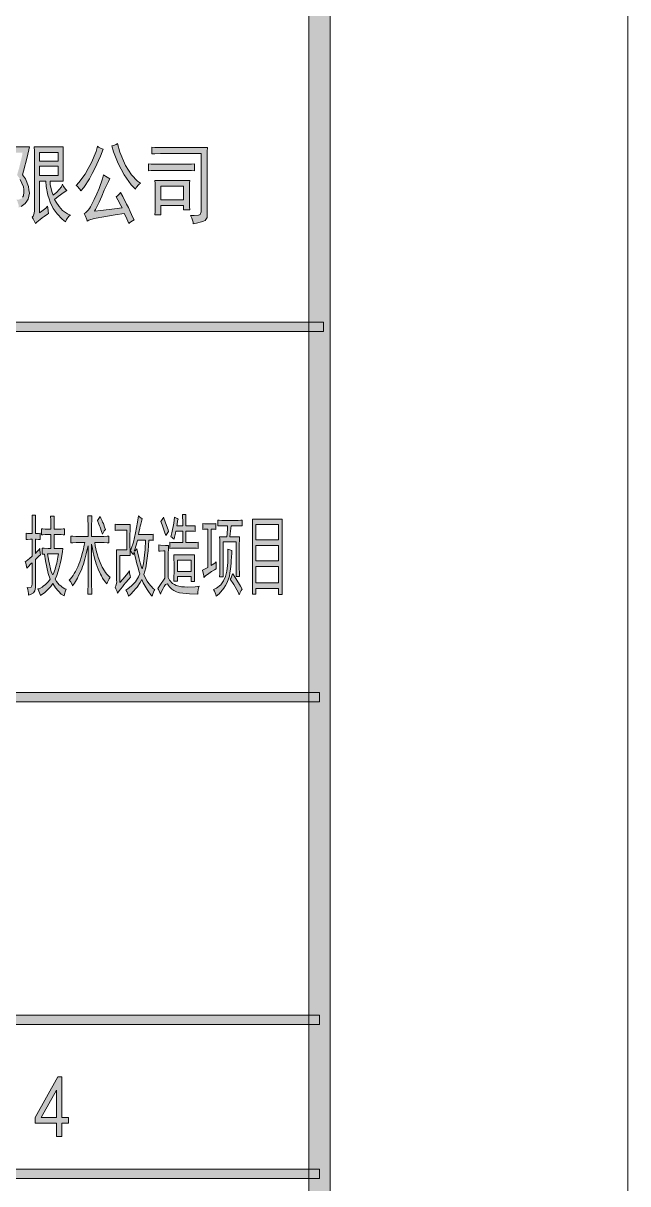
# Model space of a CAD drawing. Header units: millimetres. Extents: x 564 to 880, y 85 to 763.
# Drawn here: x 877.912 to 879.873, y 724.894 to 728.658 of the extents above; entities that cross this region are included whole.
import ezdxf

# ---------------------------------------------------------------- set-up
doc = ezdxf.new("R2010")
doc.units = ezdxf.units.MM

msp = doc.modelspace()

# ---------------------------------------------------------------- hatches: boundary and pattern name
h = msp.add_hatch(color=0)
h.dxf.hatch_style = 2
h.paths.add_polyline_path([(878.9084, 721.6862), (878.8386, 721.7563), (878.8386, 761.6824), (878.9084, 761.7526)])
h = msp.add_hatch(color=0)
h.dxf.hatch_style = 2
h.paths.add_polyline_path([(877.9327, 728.2573), (877.9245, 728.224), (877.9134, 728.1789), (877.9102, 728.1671), (877.9191, 728.1539), (877.9295, 728.1292), (877.9309, 728.1177), (877.9324, 728.1067), (877.9284, 728.088), (877.9234, 728.0809), (877.9181, 728.0734), (877.9052, 728.0634), (877.8977, 728.0605), (877.8973, 728.068), (877.8934, 728.0809), (877.8894, 728.0863), (877.8977, 728.0863), (877.908, 728.0902), (877.9102, 728.0941), (877.9127, 728.0981), (877.9145, 728.1109), (877.9138, 728.1195), (877.9134, 728.1281), (877.9027, 728.1514), (877.8923, 728.166), (877.8995, 728.1914), (877.9084, 728.2279), (877.9102, 728.239), (877.8834, 728.239), (877.8834, 728.0122), (877.8662, 728.0122), (877.8665, 728.0279), (877.8673, 728.0587), (877.8673, 728.0741), (877.8673, 728.2054), (877.8673, 728.2154), (877.8665, 728.2415), (877.8662, 728.2573)])
h = msp.add_hatch(color=0)
h.paths.add_polyline_path([(878.0422, 728.2573), (878.0419, 728.2469), (878.0415, 728.219), (878.0415, 728.2011), (878.0415, 728.1836), (878.0419, 728.156), (878.0422, 728.146), (878, 728.146), (878, 728.1353), (878.0046, 728.1127), (878.0093, 728.1009), (878.0207, 728.1106), (878.0361, 728.1281), (878.0397, 728.136), (878.0433, 728.1292), (878.0501, 728.1188), (878.0533, 728.1156), (878.0451, 728.1106), (878.0254, 728.0959), (878.0136, 728.0863), (878.0186, 728.078), (878.029, 728.0634), (878.0343, 728.0573), (878.0397, 728.0508), (878.0555, 728.0405), (878.0658, 728.0358), (878.0605, 728.0326), (878.0522, 728.0219), (878.0497, 728.0143), (878.0386, 728.0229), (878.0218, 728.0401), (878.0157, 728.0487), (878.0097, 728.0576), (878, 728.0777), (877.9961, 728.0891), (877.9921, 728.1006), (877.9871, 728.1292), (877.9857, 728.146), (877.9649, 728.146), (877.9649, 728.0437), (877.9724, 728.0483), (877.9853, 728.0587), (877.991, 728.0651), (877.9918, 728.0601), (877.9936, 728.0483), (877.9946, 728.0415), (877.9907, 728.0387), (877.9803, 728.0315), (877.9735, 728.0269), (877.9671, 728.0222), (877.956, 728.0133), (877.9517, 728.009), (877.9499, 728.0133), (877.9449, 728.0236), (877.9417, 728.029), (877.9445, 728.0326), (877.9481, 728.0426), (877.9488, 728.0494), (877.9488, 728.2075), (877.9488, 728.219), (877.9485, 728.2437), (877.9481, 728.2573)])
h.paths.add_polyline_path([(878.0254, 728.1639), (878.0254, 728.1943), (877.9649, 728.1943), (877.9649, 728.1639)])
h.paths.add_polyline_path([(878.0254, 728.2111), (878.0254, 728.239), (877.9649, 728.239), (877.9649, 728.2111)])
h = msp.add_hatch(color=0)
h.dxf.hatch_style = 2
h.paths.add_polyline_path([(878.171, 728.2494), (878.1624, 728.2269), (878.1449, 728.1875), (878.136, 728.1707), (878.127, 728.1539), (878.1084, 728.1256), (878.0991, 728.1145), (878.0955, 728.1206), (878.0877, 728.1295), (878.0837, 728.1324), (878.093, 728.1414), (878.1131, 728.1689), (878.1234, 728.1875), (878.1334, 728.2061), (878.1485, 728.2419), (878.1528, 728.2594), (878.156, 728.2566), (878.1649, 728.2516)])
h = msp.add_hatch(color=0)
h.dxf.hatch_style = 2
h.paths.add_polyline_path([(878.2175, 728.2684), (878.2261, 728.2397), (878.2444, 728.1965), (878.254, 728.1818), (878.2637, 728.1671), (878.2834, 728.146), (878.293, 728.1392), (878.2869, 728.1353), (878.2784, 728.1256), (878.2762, 728.1202), (878.2626, 728.1342), (878.2397, 728.1668), (878.2301, 728.1854), (878.2207, 728.2036), (878.2054, 728.2415), (878.1996, 728.2605), (878.2046, 728.2616), (878.2136, 728.2655)])
h = msp.add_hatch(color=0)
h.dxf.hatch_style = 2
h.paths.add_polyline_path([(878.5098, 728.2548), (878.5091, 728.2426), (878.5088, 728.2208), (878.5088, 728.2111), (878.5088, 728.0358), (878.5084, 728.0287), (878.5023, 728.0186), (878.4966, 728.0161), (878.4909, 728.0136), (878.4748, 728.0093), (878.4637, 728.0079), (878.4637, 728.0129), (878.4594, 728.0261), (878.4547, 728.0347), (878.4665, 728.0347), (878.4809, 728.0358), (878.4837, 728.0369), (878.4862, 728.038), (878.4891, 728.0465), (878.4891, 728.0537), (878.4891, 728.2358), (878.3649, 728.2358), (878.3571, 728.2358), (878.3395, 728.2351), (878.3299, 728.2347), (878.3299, 728.2558), (878.3395, 728.2555), (878.3563, 728.2548), (878.3642, 728.2548)])
h = msp.add_hatch(color=0)
h.dxf.hatch_style = 2
h.paths.add_polyline_path([(878.4361, 728.2011), (878.4419, 728.2011), (878.4576, 728.2015), (878.4676, 728.2022), (878.4676, 728.1796), (878.458, 728.1804), (878.4426, 728.1807), (878.4369, 728.1807), (878.3535, 728.1807), (878.3449, 728.1807), (878.3274, 728.1804), (878.3184, 728.1796), (878.3184, 728.2022), (878.3274, 728.2015), (878.3449, 728.2011), (878.3535, 728.2011)])
h = msp.add_hatch(color=0)
h.dxf.hatch_style = 2
h.paths.add_polyline_path([(878.2329, 728.0594), (878.2293, 728.0673), (878.2193, 728.0852), (878.2132, 728.0952), (878.2175, 728.0988), (878.2254, 728.1056), (878.2283, 728.1088), (878.2351, 728.0966), (878.2476, 728.0719), (878.2537, 728.0601), (878.2594, 728.048), (878.2683, 728.0287), (878.2716, 728.0211), (878.2665, 728.0179), (878.258, 728.0118), (878.2544, 728.009), (878.2519, 728.0158), (878.2447, 728.0319), (878.2401, 728.0415), (878.21, 728.0365), (878.1674, 728.029), (878.1553, 728.0269), (878.1428, 728.0247), (878.1252, 728.0197), (878.1195, 728.0168), (878.1184, 728.0222), (878.1134, 728.0347), (878.1098, 728.0415), (878.1141, 728.0437), (878.1227, 728.0516), (878.127, 728.0573), (878.1309, 728.0626), (878.1428, 728.0863), (878.1506, 728.1045), (878.1585, 728.1224), (878.1696, 728.1539), (878.1728, 728.1671), (878.1796, 728.1621), (878.1896, 728.156), (878.1932, 728.155), (878.1885, 728.1453), (878.1753, 728.1167), (878.1667, 728.0977), (878.1585, 728.0784), (878.1467, 728.0537), (878.1431, 728.0483), (878.1639, 728.0505), (878.2086, 728.0562)])
h = msp.add_hatch(color=0)
h.paths.add_polyline_path([(878.4522, 728.1482), (878.4519, 728.1403), (878.4512, 728.1235), (878.4512, 728.1145), (878.4512, 728.0898), (878.4512, 728.0809), (878.4519, 728.0623), (878.4522, 728.0526), (878.4326, 728.0526), (878.4326, 728.0673), (878.3589, 728.0673), (878.3589, 728.0369), (878.3388, 728.0369), (878.3399, 728.0469), (878.3406, 728.0651), (878.3406, 728.073), (878.3406, 728.1145), (878.3406, 728.1217), (878.3399, 728.1385), (878.3388, 728.1482)])
h.paths.add_polyline_path([(878.4326, 728.0852), (878.4326, 728.1303), (878.3589, 728.1303), (878.3589, 728.0852)])
h = msp.add_hatch(color=0)
h.dxf.hatch_style = 2
h.paths.add_polyline_path([(875.3989, 727.6587), (875.3989, 727.6888), (878.8859, 727.6888), (878.8859, 727.6587)])
h = msp.add_hatch(color=0)
h.dxf.hatch_style = 2
h.paths.add_polyline_path([(877.966, 726.9546), (877.9664, 726.9506), (877.9674, 726.9406), (877.9678, 726.9345), (877.9639, 726.9306), (877.9556, 726.9227), (877.9517, 726.9188), (877.9517, 726.8344), (877.9517, 726.8276), (877.9499, 726.8175), (877.9478, 726.8143), (877.9453, 726.8107), (877.9363, 726.8054), (877.9295, 726.8029), (877.9292, 726.8086), (877.927, 726.8211), (877.9252, 726.8276), (877.9309, 726.8272), (877.9377, 726.829), (877.9388, 726.8315), (877.9402, 726.834), (877.9413, 726.8401), (877.9413, 726.8433), (877.9413, 726.9084), (877.937, 726.9045), (877.9281, 726.8955), (877.9241, 726.8905), (877.9231, 726.8966), (877.9206, 726.9073), (877.9184, 726.912), (877.9213, 726.9131), (877.9327, 726.922), (877.9413, 726.9299), (877.9413, 726.985), (877.9356, 726.985), (877.9256, 726.9843), (877.9216, 726.9839), (877.9216, 727.004), (877.9256, 727.0036), (877.9356, 727.0029), (877.9413, 727.0029), (877.9413, 727.0233), (877.9413, 727.053), (877.941, 727.0626), (877.9521, 727.0626), (877.9517, 727.054), (877.9517, 727.0243), (877.9517, 727.0029), (877.9546, 727.0029), (877.9621, 727.0036), (877.9667, 727.004), (877.9667, 726.9839), (877.9621, 726.9843), (877.9546, 726.985), (877.9517, 726.985), (877.9517, 726.9388), (877.9556, 726.9424), (877.9628, 726.9503)])
h = msp.add_hatch(color=0)
h.paths.add_polyline_path([(877.9739, 726.9557), (877.98, 726.9553), (877.9936, 726.9546), (878.0014, 726.9546), (878.0014, 726.9997), (877.9885, 726.9997), (877.9835, 726.9997), (877.9753, 726.9989), (877.9717, 726.9986), (877.9717, 727.0186), (877.976, 727.0183), (877.9839, 727.0175), (877.9875, 727.0175), (878.0014, 727.0175), (878.0014, 727.0261), (878.0014, 727.0469), (878.0011, 727.0591), (878.0129, 727.0591), (878.0125, 727.049), (878.0122, 727.0283), (878.0122, 727.0175), (878.0318, 727.0175), (878.0351, 727.0175), (878.0419, 727.0183), (878.0458, 727.0186), (878.0458, 726.9986), (878.0419, 726.9989), (878.0351, 726.9997), (878.0318, 726.9997), (878.0122, 726.9997), (878.0122, 726.9546), (878.0408, 726.9546), (878.0394, 726.9435), (878.0351, 726.9188), (878.0318, 726.9052), (878.0286, 726.8916), (878.0207, 726.8666), (878.0157, 726.8548), (878.02, 726.848), (878.0293, 726.8372), (878.034, 726.8333), (878.039, 726.8294), (878.0476, 726.8236), (878.0515, 726.8222), (878.0497, 726.8172), (878.0461, 726.8065), (878.0447, 726.8007), (878.0354, 726.8065), (878.0172, 726.8265), (878.0079, 726.8412), (878.0018, 726.8315), (877.9821, 726.8118), (877.9685, 726.8018), (877.9674, 726.8054), (877.9631, 726.8158), (877.9599, 726.8233), (877.9642, 726.8243), (877.9735, 726.8294), (877.9785, 726.8333), (877.9835, 726.8372), (877.9943, 726.848), (878, 726.8548), (877.9936, 726.8734), (877.9843, 726.9141), (877.9814, 726.9367), (877.9739, 726.9367)])
h.paths.add_polyline_path([(877.9914, 726.9378), (877.995, 726.9138), (878.0032, 726.8794), (878.0079, 726.8694), (878.0104, 726.8737), (878.0154, 726.8877), (878.0182, 726.8973), (878.0207, 726.907), (878.025, 726.927), (878.0268, 726.9378)])
h = msp.add_hatch(color=0)
h.dxf.hatch_style = 2
h.paths.add_polyline_path([(878.1224, 726.9939), (878.1224, 727.0154), (878.1224, 727.0286), (878.122, 727.0512), (878.1216, 727.0601), (878.1345, 727.0601), (878.1345, 727.0501), (878.1342, 727.0276), (878.1342, 727.0154), (878.1342, 726.9939), (878.1696, 726.9939), (878.1742, 726.9939), (878.1846, 726.9946), (878.1903, 726.995), (878.1903, 726.9725), (878.185, 726.9732), (878.175, 726.9739), (878.1699, 726.9739), (878.1442, 726.9739), (878.146, 726.9632), (878.1503, 726.9435), (878.1528, 726.9345), (878.1556, 726.9256), (878.1617, 726.9091), (878.1649, 726.902), (878.1685, 726.8945), (878.1757, 726.8819), (878.1796, 726.8766), (878.1835, 726.8712), (878.1907, 726.8637), (878.1943, 726.8616), (878.1907, 726.8558), (878.1853, 726.8451), (878.1835, 726.8401), (878.1785, 726.8462), (878.1699, 726.8587), (878.166, 726.8655), (878.1624, 726.8719), (878.1553, 726.8873), (878.1521, 726.8963), (878.1488, 726.9052), (878.1431, 726.9234), (878.141, 726.9328), (878.1392, 726.9421), (878.1356, 726.9603), (878.1342, 726.9692), (878.1342, 726.8458), (878.1342, 726.8372), (878.1345, 726.8175), (878.1345, 726.8065), (878.1216, 726.8065), (878.122, 726.8175), (878.1224, 726.8372), (878.1224, 726.8458), (878.1224, 726.9635), (878.1206, 726.9553), (878.1166, 726.9378), (878.1145, 726.9288), (878.1123, 726.9199), (878.1073, 726.9034), (878.1045, 726.8963), (878.102, 726.8887), (878.0955, 726.8741), (878.0916, 726.8666), (878.088, 726.8587), (878.0783, 726.8422), (878.0723, 726.8333), (878.0705, 726.8383), (878.0655, 726.848), (878.0615, 726.8522), (878.0655, 726.8562), (878.0737, 726.8669), (878.0776, 726.8737), (878.0816, 726.8805), (878.0891, 726.8955), (878.0923, 726.9034), (878.0955, 726.9116), (878.1012, 726.9292), (878.1038, 726.9385), (878.1063, 726.9478), (878.1102, 726.9653), (878.1116, 726.9739), (878.088, 726.9739), (878.0837, 726.9739), (878.073, 726.9732), (878.0665, 726.9725), (878.0665, 726.995), (878.073, 726.9946), (878.0834, 726.9939), (878.0877, 726.9939)])
h = msp.add_hatch(color=0)
h.dxf.hatch_style = 2
h.paths.add_polyline_path([(878.1617, 727.058), (878.1639, 727.0533), (878.1682, 727.0444), (878.1699, 727.0401), (878.1721, 727.0354), (878.1764, 727.0236), (878.1789, 727.0165), (878.1753, 727.0115), (878.1703, 727.0036), (878.1689, 727.0007), (878.166, 727.0097), (878.1614, 727.0236), (878.1596, 727.0286), (878.1578, 727.0336), (878.1542, 727.0422), (878.1528, 727.0455)])
h = msp.add_hatch(color=0)
h.dxf.hatch_style = 2
h.paths.add_polyline_path([(878.2587, 727.0322), (878.2587, 727.0193), (878.2583, 726.9932), (878.2583, 726.9803), (878.2583, 726.9675), (878.2587, 726.9435), (878.2587, 726.932), (878.2258, 726.932), (878.2258, 726.8444), (878.2361, 726.8558), (878.2515, 726.8748), (878.2565, 726.8827), (878.2572, 726.8759), (878.2587, 726.8655), (878.2597, 726.8616), (878.2547, 726.8551), (878.2444, 726.8429), (878.239, 726.8365), (878.234, 726.8304), (878.2236, 726.8172), (878.2182, 726.8097), (878.2168, 726.8147), (878.2129, 726.8243), (878.2104, 726.829), (878.2129, 726.8333), (878.2154, 726.8451), (878.215, 726.8522), (878.215, 726.9141), (878.215, 726.922), (878.2147, 726.9399), (878.2143, 726.9503), (878.2483, 726.9503), (878.2483, 727.0143), (878.2297, 727.0143), (878.2247, 727.0143), (878.215, 727.0136), (878.21, 727.0129), (878.21, 727.0333), (878.215, 727.0326), (878.2247, 727.0322), (878.2297, 727.0322)])
h = msp.add_hatch(color=0)
h.paths.add_polyline_path([(878.3038, 726.8705), (878.3066, 726.863), (878.3148, 726.8483), (878.3202, 726.8412), (878.3259, 726.834), (878.3352, 726.8236), (878.3392, 726.8211), (878.337, 726.8183), (878.3327, 726.8075), (878.3302, 726.7997), (878.3267, 726.8039), (878.3188, 726.8147), (878.3148, 726.8211), (878.3106, 726.8272), (878.3016, 726.8433), (878.2966, 726.8537), (878.2916, 726.8444), (878.2816, 726.8294), (878.2766, 726.8233), (878.2712, 726.8172), (878.2597, 726.8054), (878.2533, 726.7997), (878.2522, 726.8047), (878.2483, 726.8147), (878.2454, 726.8197), (878.2512, 726.8233), (878.2633, 726.8333), (878.2698, 726.8401), (878.2762, 726.8469), (878.2866, 726.863), (878.2909, 726.8726), (878.2887, 726.8794), (878.2837, 726.8955), (878.2812, 726.9052), (878.2787, 726.9149), (878.2741, 726.9331), (878.2716, 726.9424), (878.269, 726.9345), (878.2662, 726.9385), (878.2615, 726.9446), (878.2597, 726.9467), (878.2626, 726.9535), (878.2694, 726.975), (878.273, 726.99), (878.2769, 727.005), (878.2834, 727.0401), (878.2859, 727.0601), (878.2891, 727.0569), (878.2952, 727.053), (878.298, 727.0523), (878.2966, 727.0469), (878.2934, 727.034), (878.2919, 727.0272), (878.2905, 727.0201), (878.2877, 727.0065), (878.2862, 726.9997), (878.3145, 726.9997), (878.3202, 726.9997), (878.3302, 727), (878.3342, 727.0007), (878.3342, 726.9803), (878.3313, 726.9811), (878.3238, 726.9818), (878.3195, 726.9818), (878.3177, 726.9474), (878.3098, 726.8916)])
h.paths.add_polyline_path([(878.2723, 726.9456), (878.2748, 726.9474), (878.2791, 726.9514), (878.2809, 726.9535), (878.2826, 726.9438), (878.2869, 726.9256), (878.2891, 726.917), (878.2912, 726.9084), (878.2955, 726.8941), (878.2977, 726.8884), (878.302, 726.9052), (878.3077, 726.9517), (878.3088, 726.9818), (878.283, 726.9818), (878.2805, 726.9725), (878.2751, 726.9546)])
h = msp.add_hatch(color=0)
h.dxf.hatch_style = 2
h.paths.add_polyline_path([(878.3839, 727.0097), (878.3818, 727.0065), (878.3771, 727), (878.3746, 726.9972), (878.3707, 727.009), (878.3628, 727.0315), (878.3589, 727.0422), (878.361, 727.0455), (878.3653, 727.0523), (878.3671, 727.0558), (878.3739, 727.0376), (878.3825, 727.0147)])
h = msp.add_hatch(color=0)
h.dxf.hatch_style = 2
h.paths.add_polyline_path([(878.415, 727.0501), (878.4132, 727.044), (878.4111, 727.0326), (878.4104, 727.0276), (878.4297, 727.0276), (878.4297, 727.0412), (878.4293, 727.0598), (878.429, 727.0648), (878.4401, 727.0648), (878.4401, 727.0591), (878.4397, 727.0404), (878.4397, 727.0276), (878.4497, 727.0276), (878.4651, 727.0283), (878.4705, 727.0286), (878.4705, 727.0097), (878.4655, 727.0104), (878.4501, 727.0107), (878.4397, 727.0107), (878.4397, 726.9739), (878.4544, 726.9739), (878.4748, 726.9743), (878.4801, 726.975), (878.4801, 726.9546), (878.4748, 726.9553), (878.4515, 726.9557), (878.4336, 726.9557), (878.4157, 726.9557), (878.3932, 726.9553), (878.3878, 726.9546), (878.3878, 726.975), (878.3932, 726.9743), (878.414, 726.9739), (878.4297, 726.9739), (878.4297, 727.0107), (878.4075, 727.0107), (878.4061, 727.0047), (878.4029, 726.9918), (878.4014, 726.985), (878.3989, 726.9871), (878.3939, 726.9911), (878.3914, 726.9929), (878.3946, 727.005), (878.4004, 727.0365), (878.4025, 727.0558), (878.4054, 727.0548), (878.4114, 727.0519)])
h = msp.add_hatch(color=0)
h.dxf.hatch_style = 2
h.paths.add_polyline_path([(878.5381, 726.8884), (878.5327, 726.8855), (878.5227, 726.8798), (878.5184, 726.8766), (878.5138, 726.8734), (878.5038, 726.8655), (878.498, 726.8601), (878.4977, 726.8669), (878.4952, 726.8794), (878.4937, 726.8848), (878.498, 726.8866), (878.5066, 726.8905), (878.5109, 726.8927), (878.5109, 727.0175), (878.5073, 727.0175), (878.4995, 727.0168), (878.4952, 727.0165), (878.4952, 727.0354), (878.5002, 727.0351), (878.5109, 727.0344), (878.517, 727.0344), (878.5234, 727.0344), (878.5335, 727.0351), (878.5374, 727.0354), (878.5374, 727.0165), (878.5342, 727.0168), (878.5263, 727.0175), (878.5216, 727.0175), (878.5216, 726.8995), (878.5252, 726.9013), (878.5338, 726.907), (878.5385, 726.9109), (878.5381, 726.9052), (878.5377, 726.8941)])
h = msp.add_hatch(color=0)
h.dxf.hatch_style = 2
h.paths.add_polyline_path([(878.6047, 727.0455), (878.6093, 727.0455), (878.6182, 727.0462), (878.6229, 727.0469), (878.6229, 727.0276), (878.6182, 727.0283), (878.6093, 727.0286), (878.6047, 727.0286), (878.5868, 727.0286), (878.586, 727.0197), (878.5839, 727.0018), (878.5828, 726.9929), (878.6136, 726.9929), (878.6136, 726.9843), (878.6132, 726.966), (878.6132, 726.9557), (878.6132, 726.8995), (878.6132, 726.8923), (878.6136, 726.8744), (878.6136, 726.8637), (878.6032, 726.8637), (878.6032, 726.976), (878.5603, 726.976), (878.5603, 726.8626), (878.5492, 726.8626), (878.5496, 726.8726), (878.5499, 726.8905), (878.5499, 726.8984), (878.5499, 726.9557), (878.5499, 726.9642), (878.5496, 726.9828), (878.5492, 726.9929), (878.5728, 726.9929), (878.5735, 727.0025), (878.5746, 727.0204), (878.575, 727.0286), (878.561, 727.0286), (878.5567, 727.0286), (878.5481, 727.0283), (878.5435, 727.0276), (878.5435, 727.0469), (878.5481, 727.0462), (878.5567, 727.0455), (878.561, 727.0455)])
h = msp.add_hatch(color=0)
h.paths.add_polyline_path([(878.7524, 727.0501), (878.7521, 727.034), (878.7521, 727.0029), (878.7521, 726.9882), (878.7521, 726.8569), (878.7521, 726.8483), (878.7521, 726.8226), (878.7524, 726.8054), (878.7403, 726.8054), (878.7403, 726.8254), (878.6673, 726.8254), (878.6673, 726.8065), (878.6555, 726.8065), (878.6555, 726.8215), (878.6558, 726.8458), (878.6558, 726.8548), (878.6558, 726.9882), (878.6558, 727.0068), (878.6555, 727.0376), (878.6555, 727.0501)])
h.paths.add_polyline_path([(878.7403, 726.8433), (878.7403, 726.8963), (878.6673, 726.8963), (878.6673, 726.8433)])
h.paths.add_polyline_path([(878.7403, 726.9141), (878.7403, 726.9646), (878.6673, 726.9646), (878.6673, 726.9141)])
h.paths.add_polyline_path([(878.7403, 726.9828), (878.7403, 727.0322), (878.6673, 727.0322), (878.6673, 726.9828)])
h = msp.add_hatch(color=0)
h.dxf.hatch_style = 2
h.paths.add_polyline_path([(878.3488, 726.8254), (878.3571, 726.8383), (878.3689, 726.8548), (878.3721, 726.858), (878.3721, 726.9467), (878.3671, 726.9467), (878.3567, 726.9463), (878.3521, 726.9456), (878.3521, 726.966), (878.3578, 726.9653), (878.3735, 726.9646), (878.3835, 726.9646), (878.3832, 726.9542), (878.3828, 726.937), (878.3828, 726.931), (878.3828, 726.8601), (878.3864, 726.8522), (878.3964, 726.8412), (878.4025, 726.8379), (878.4086, 726.8344), (878.4254, 726.8304), (878.4358, 726.8301), (878.4462, 726.8294), (878.4701, 726.8304), (878.4834, 726.8322), (878.4812, 726.8265), (878.4787, 726.8136), (878.4784, 726.8065), (878.4515, 726.8075), (878.4193, 726.8104), (878.4143, 726.8118), (878.4093, 726.8136), (878.4011, 726.8179), (878.3975, 726.8204), (878.3943, 726.8229), (878.3871, 726.8301), (878.3839, 726.8351), (878.3803, 726.8397), (878.3732, 726.8379), (878.3696, 726.8315), (878.3657, 726.8251), (878.3599, 726.8125), (878.3578, 726.8065), (878.3556, 726.8115), (878.3513, 726.8211)])
h = msp.add_hatch(color=0)
h.paths.add_polyline_path([(878.4683, 726.9345), (878.468, 726.9231), (878.4676, 726.9013), (878.4676, 726.8905), (878.4676, 726.8798), (878.468, 726.8587), (878.4683, 726.848), (878.4565, 726.848), (878.4565, 726.8637), (878.4122, 726.8637), (878.4122, 726.849), (878.4011, 726.849), (878.4011, 726.8598), (878.4014, 726.8812), (878.4014, 726.8916), (878.4014, 726.9023), (878.4011, 726.9238), (878.4011, 726.9345)])
h.paths.add_polyline_path([(878.4565, 726.8805), (878.4565, 726.9163), (878.4122, 726.9163), (878.4122, 726.8805)])
h = msp.add_hatch(color=0)
h.dxf.hatch_style = 2
h.paths.add_polyline_path([(878.5889, 726.9478), (878.5886, 726.941), (878.5875, 726.9256), (878.5868, 726.9163), (878.5864, 726.9073), (878.5843, 726.8873), (878.5825, 726.8759), (878.581, 726.8648), (878.5739, 726.8444), (878.5682, 726.8351), (878.5628, 726.8258), (878.5478, 726.8079), (878.5385, 726.7997), (878.537, 726.8054), (878.5327, 726.8158), (878.5295, 726.8211), (878.5388, 726.8261), (878.5528, 726.8372), (878.5574, 726.8433), (878.5621, 726.8497), (878.5689, 726.8641), (878.5707, 726.8726), (878.5728, 726.8812), (878.5753, 726.8995), (878.5757, 726.9091), (878.576, 726.9188), (878.576, 726.9406), (878.576, 726.9524), (878.5789, 726.9514), (878.5853, 726.9489)])
h = msp.add_hatch(color=0)
h.dxf.hatch_style = 2
h.paths.add_polyline_path([(878.5918, 726.8726), (878.6018, 726.8576), (878.6168, 726.8322), (878.6222, 726.8222), (878.6193, 726.8186), (878.615, 726.8097), (878.6132, 726.8039), (878.61, 726.8125), (878.5954, 726.8379), (878.5835, 726.8548), (878.5864, 726.8598), (878.5903, 726.8687)])
h = msp.add_hatch(color=0)
h.dxf.hatch_style = 2
h.paths.add_polyline_path([(875.3864, 726.4576), (875.3864, 726.4877), (878.8734, 726.4877), (878.8734, 726.4576)])
h = msp.add_hatch(color=0)
h.dxf.hatch_style = 2
h.paths.add_polyline_path([(878.8734, 725.4408), (878.8734, 725.4107), (875.3864, 725.4107), (875.3864, 725.4408)])
h = msp.add_hatch(color=0)
h.paths.add_polyline_path([(878.0204, 725.0905), (877.951, 725.0905), (877.951, 725.1095), (878.024, 725.2408), (878.0372, 725.2408), (878.0372, 725.1095), (878.059, 725.1095), (878.059, 725.0905), (878.0372, 725.0905), (878.0372, 725.0476), (878.0204, 725.0476)])
h.paths.add_polyline_path([(878.0204, 725.1095), (878.0204, 725.1982), (877.9699, 725.1095)])
h = msp.add_hatch(color=0)
h.dxf.hatch_style = 2
h.paths.add_polyline_path([(878.8734, 724.9413), (878.8734, 724.9113), (875.3864, 724.9113), (875.3864, 724.9413)])

# ---------------------------------------------------------------- linework, layer by layer
at = {"color": 0, "lineweight": 0}
for points in [[(820.4786, 720.7212), (879.8734, 720.7212), (879.8734, 762.7175), (820.4786, 762.7175)], [(878.9084, 721.6862), (878.8386, 721.7563), (878.8386, 761.6824), (878.9084, 761.7526)], [(878.0422, 728.2573), (878.0419, 728.2469), (878.0415, 728.219), (878.0415, 728.2011), (878.0415, 728.1836), (878.0419, 728.156), (878.0422, 728.146), (878, 728.146), (878, 728.1353), (878.0046, 728.1127), (878.0093, 728.1009), (878.0207, 728.1106), (878.0361, 728.1281), (878.0397, 728.136), (878.0433, 728.1292), (878.0501, 728.1188), (878.0533, 728.1156), (878.0451, 728.1106), (878.0254, 728.0959), (878.0136, 728.0863), (878.0186, 728.078), (878.029, 728.0634), (878.0343, 728.0573), (878.0397, 728.0508), (878.0555, 728.0405), (878.0658, 728.0358), (878.0605, 728.0326), (878.0522, 728.0219), (878.0497, 728.0143), (878.0386, 728.0229), (878.0218, 728.0401), (878.0157, 728.0487), (878.0097, 728.0576), (878, 728.0777), (877.9961, 728.0891), (877.9921, 728.1006), (877.9871, 728.1292), (877.9857, 728.146), (877.9649, 728.146), (877.9649, 728.0437), (877.9724, 728.0483), (877.9853, 728.0587), (877.991, 728.0651), (877.9918, 728.0601), (877.9936, 728.0483), (877.9946, 728.0415), (877.9907, 728.0387), (877.9803, 728.0315), (877.9735, 728.0269), (877.9671, 728.0222), (877.956, 728.0133), (877.9517, 728.009), (877.9499, 728.0133), (877.9449, 728.0236), (877.9417, 728.029), (877.9445, 728.0326), (877.9481, 728.0426), (877.9488, 728.0494), (877.9488, 728.2075), (877.9488, 728.219), (877.9485, 728.2437), (877.9481, 728.2573)], [(878.0254, 728.2111), (878.0254, 728.239), (877.9649, 728.239), (877.9649, 728.2111)], [(878.171, 728.2494), (878.1624, 728.2269), (878.1449, 728.1875), (878.136, 728.1707), (878.127, 728.1539), (878.1084, 728.1256), (878.0991, 728.1145), (878.0955, 728.1206), (878.0877, 728.1295), (878.0837, 728.1324), (878.093, 728.1414), (878.1131, 728.1689), (878.1234, 728.1875), (878.1334, 728.2061), (878.1485, 728.2419), (878.1528, 728.2594), (878.156, 728.2566), (878.1649, 728.2516)], [(878.2175, 728.2684), (878.2261, 728.2397), (878.2444, 728.1965), (878.254, 728.1818), (878.2637, 728.1671), (878.2834, 728.146), (878.293, 728.1392), (878.2869, 728.1353), (878.2784, 728.1256), (878.2762, 728.1202), (878.2626, 728.1342), (878.2397, 728.1668), (878.2301, 728.1854), (878.2207, 728.2036), (878.2054, 728.2415), (878.1996, 728.2605), (878.2046, 728.2616), (878.2136, 728.2655)], [(878.5098, 728.2548), (878.5091, 728.2426), (878.5088, 728.2208), (878.5088, 728.2111), (878.5088, 728.0358), (878.5084, 728.0287), (878.5023, 728.0186), (878.4966, 728.0161), (878.4909, 728.0136), (878.4748, 728.0093), (878.4637, 728.0079), (878.4637, 728.0129), (878.4594, 728.0261), (878.4547, 728.0347), (878.4665, 728.0347), (878.4809, 728.0358), (878.4837, 728.0369), (878.4862, 728.038), (878.4891, 728.0465), (878.4891, 728.0537), (878.4891, 728.2358), (878.3649, 728.2358), (878.3571, 728.2358), (878.3395, 728.2351), (878.3299, 728.2347), (878.3299, 728.2558), (878.3395, 728.2555), (878.3563, 728.2548), (878.3642, 728.2548)], [(878.4361, 728.2011), (878.4419, 728.2011), (878.4576, 728.2015), (878.4676, 728.2022), (878.4676, 728.1796), (878.458, 728.1804), (878.4426, 728.1807), (878.4369, 728.1807), (878.3535, 728.1807), (878.3449, 728.1807), (878.3274, 728.1804), (878.3184, 728.1796), (878.3184, 728.2022), (878.3274, 728.2015), (878.3449, 728.2011), (878.3535, 728.2011)], [(878.0254, 728.1639), (878.0254, 728.1943), (877.9649, 728.1943), (877.9649, 728.1639)], [(878.2329, 728.0594), (878.2293, 728.0673), (878.2193, 728.0852), (878.2132, 728.0952), (878.2175, 728.0988), (878.2254, 728.1056), (878.2283, 728.1088), (878.2351, 728.0966), (878.2476, 728.0719), (878.2537, 728.0601), (878.2594, 728.048), (878.2683, 728.0287), (878.2716, 728.0211), (878.2665, 728.0179), (878.258, 728.0118), (878.2544, 728.009), (878.2519, 728.0158), (878.2447, 728.0319), (878.2401, 728.0415), (878.21, 728.0365), (878.1674, 728.029), (878.1553, 728.0269), (878.1428, 728.0247), (878.1252, 728.0197), (878.1195, 728.0168), (878.1184, 728.0222), (878.1134, 728.0347), (878.1098, 728.0415), (878.1141, 728.0437), (878.1227, 728.0516), (878.127, 728.0573), (878.1309, 728.0626), (878.1428, 728.0863), (878.1506, 728.1045), (878.1585, 728.1224), (878.1696, 728.1539), (878.1728, 728.1671), (878.1796, 728.1621), (878.1896, 728.156), (878.1932, 728.155), (878.1885, 728.1453), (878.1753, 728.1167), (878.1667, 728.0977), (878.1585, 728.0784), (878.1467, 728.0537), (878.1431, 728.0483), (878.1639, 728.0505), (878.2086, 728.0562)], [(878.4522, 728.1482), (878.4519, 728.1403), (878.4512, 728.1235), (878.4512, 728.1145), (878.4512, 728.0898), (878.4512, 728.0809), (878.4519, 728.0623), (878.4522, 728.0526), (878.4326, 728.0526), (878.4326, 728.0673), (878.3589, 728.0673), (878.3589, 728.0369), (878.3388, 728.0369), (878.3399, 728.0469), (878.3406, 728.0651), (878.3406, 728.073), (878.3406, 728.1145), (878.3406, 728.1217), (878.3399, 728.1385), (878.3388, 728.1482)], [(878.4326, 728.0852), (878.4326, 728.1303), (878.3589, 728.1303), (878.3589, 728.0852)], [(875.3989, 727.6587), (875.3989, 727.6888), (878.8859, 727.6888), (878.8859, 727.6587)], [(877.966, 726.9546), (877.9664, 726.9506), (877.9674, 726.9406), (877.9678, 726.9345), (877.9639, 726.9306), (877.9556, 726.9227), (877.9517, 726.9188), (877.9517, 726.8344), (877.9517, 726.8276), (877.9499, 726.8175), (877.9478, 726.8143), (877.9453, 726.8107), (877.9363, 726.8054), (877.9295, 726.8029), (877.9292, 726.8086), (877.927, 726.8211), (877.9252, 726.8276), (877.9309, 726.8272), (877.9377, 726.829), (877.9388, 726.8315), (877.9402, 726.834), (877.9413, 726.8401), (877.9413, 726.8433), (877.9413, 726.9084), (877.937, 726.9045), (877.9281, 726.8955), (877.9241, 726.8905), (877.9231, 726.8966), (877.9206, 726.9073), (877.9184, 726.912), (877.9213, 726.9131), (877.9327, 726.922), (877.9413, 726.9299), (877.9413, 726.985), (877.9356, 726.985), (877.9256, 726.9843), (877.9216, 726.9839), (877.9216, 727.004), (877.9256, 727.0036), (877.9356, 727.0029), (877.9413, 727.0029), (877.9413, 727.0233), (877.9413, 727.053), (877.941, 727.0626), (877.9521, 727.0626), (877.9517, 727.054), (877.9517, 727.0243), (877.9517, 727.0029), (877.9546, 727.0029), (877.9621, 727.0036), (877.9667, 727.004), (877.9667, 726.9839), (877.9621, 726.9843), (877.9546, 726.985), (877.9517, 726.985), (877.9517, 726.9388), (877.9556, 726.9424), (877.9628, 726.9503)], [(877.9739, 726.9557), (877.98, 726.9553), (877.9936, 726.9546), (878.0014, 726.9546), (878.0014, 726.9997), (877.9885, 726.9997), (877.9835, 726.9997), (877.9753, 726.9989), (877.9717, 726.9986), (877.9717, 727.0186), (877.976, 727.0183), (877.9839, 727.0175), (877.9875, 727.0175), (878.0014, 727.0175), (878.0014, 727.0261), (878.0014, 727.0469), (878.0011, 727.0591), (878.0129, 727.0591), (878.0125, 727.049), (878.0122, 727.0283), (878.0122, 727.0175), (878.0318, 727.0175), (878.0351, 727.0175), (878.0419, 727.0183), (878.0458, 727.0186), (878.0458, 726.9986), (878.0419, 726.9989), (878.0351, 726.9997), (878.0318, 726.9997), (878.0122, 726.9997), (878.0122, 726.9546), (878.0408, 726.9546), (878.0394, 726.9435), (878.0351, 726.9188), (878.0318, 726.9052), (878.0286, 726.8916), (878.0207, 726.8666), (878.0157, 726.8548), (878.02, 726.848), (878.0293, 726.8372), (878.034, 726.8333), (878.039, 726.8294), (878.0476, 726.8236), (878.0515, 726.8222), (878.0497, 726.8172), (878.0461, 726.8065), (878.0447, 726.8007), (878.0354, 726.8065), (878.0172, 726.8265), (878.0079, 726.8412), (878.0018, 726.8315), (877.9821, 726.8118), (877.9685, 726.8018), (877.9674, 726.8054), (877.9631, 726.8158), (877.9599, 726.8233), (877.9642, 726.8243), (877.9735, 726.8294), (877.9785, 726.8333), (877.9835, 726.8372), (877.9943, 726.848), (878, 726.8548), (877.9936, 726.8734), (877.9843, 726.9141), (877.9814, 726.9367), (877.9739, 726.9367)], [(878.1224, 726.9939), (878.1224, 727.0154), (878.1224, 727.0286), (878.122, 727.0512), (878.1216, 727.0601), (878.1345, 727.0601), (878.1345, 727.0501), (878.1342, 727.0276), (878.1342, 727.0154), (878.1342, 726.9939), (878.1696, 726.9939), (878.1742, 726.9939), (878.1846, 726.9946), (878.1903, 726.995), (878.1903, 726.9725), (878.185, 726.9732), (878.175, 726.9739), (878.1699, 726.9739), (878.1442, 726.9739), (878.146, 726.9632), (878.1503, 726.9435), (878.1528, 726.9345), (878.1556, 726.9256), (878.1617, 726.9091), (878.1649, 726.902), (878.1685, 726.8945), (878.1757, 726.8819), (878.1796, 726.8766), (878.1835, 726.8712), (878.1907, 726.8637), (878.1943, 726.8616), (878.1907, 726.8558), (878.1853, 726.8451), (878.1835, 726.8401), (878.1785, 726.8462), (878.1699, 726.8587), (878.166, 726.8655), (878.1624, 726.8719), (878.1553, 726.8873), (878.1521, 726.8963), (878.1488, 726.9052), (878.1431, 726.9234), (878.141, 726.9328), (878.1392, 726.9421), (878.1356, 726.9603), (878.1342, 726.9692), (878.1342, 726.8458), (878.1342, 726.8372), (878.1345, 726.8175), (878.1345, 726.8065), (878.1216, 726.8065), (878.122, 726.8175), (878.1224, 726.8372), (878.1224, 726.8458), (878.1224, 726.9635), (878.1206, 726.9553), (878.1166, 726.9378), (878.1145, 726.9288), (878.1123, 726.9199), (878.1073, 726.9034), (878.1045, 726.8963), (878.102, 726.8887), (878.0955, 726.8741), (878.0916, 726.8666), (878.088, 726.8587), (878.0783, 726.8422), (878.0723, 726.8333), (878.0705, 726.8383), (878.0655, 726.848), (878.0615, 726.8522), (878.0655, 726.8562), (878.0737, 726.8669), (878.0776, 726.8737), (878.0816, 726.8805), (878.0891, 726.8955), (878.0923, 726.9034), (878.0955, 726.9116), (878.1012, 726.9292), (878.1038, 726.9385), (878.1063, 726.9478), (878.1102, 726.9653), (878.1116, 726.9739), (878.088, 726.9739), (878.0837, 726.9739), (878.073, 726.9732), (878.0665, 726.9725), (878.0665, 726.995), (878.073, 726.9946), (878.0834, 726.9939), (878.0877, 726.9939)], [(878.1617, 727.058), (878.1639, 727.0533), (878.1682, 727.0444), (878.1699, 727.0401), (878.1721, 727.0354), (878.1764, 727.0236), (878.1789, 727.0165), (878.1753, 727.0115), (878.1703, 727.0036), (878.1689, 727.0007), (878.166, 727.0097), (878.1614, 727.0236), (878.1596, 727.0286), (878.1578, 727.0336), (878.1542, 727.0422), (878.1528, 727.0455)], [(878.2587, 727.0322), (878.2587, 727.0193), (878.2583, 726.9932), (878.2583, 726.9803), (878.2583, 726.9675), (878.2587, 726.9435), (878.2587, 726.932), (878.2258, 726.932), (878.2258, 726.8444), (878.2361, 726.8558), (878.2515, 726.8748), (878.2565, 726.8827), (878.2572, 726.8759), (878.2587, 726.8655), (878.2597, 726.8616), (878.2547, 726.8551), (878.2444, 726.8429), (878.239, 726.8365), (878.234, 726.8304), (878.2236, 726.8172), (878.2182, 726.8097), (878.2168, 726.8147), (878.2129, 726.8243), (878.2104, 726.829), (878.2129, 726.8333), (878.2154, 726.8451), (878.215, 726.8522), (878.215, 726.9141), (878.215, 726.922), (878.2147, 726.9399), (878.2143, 726.9503), (878.2483, 726.9503), (878.2483, 727.0143), (878.2297, 727.0143), (878.2247, 727.0143), (878.215, 727.0136), (878.21, 727.0129), (878.21, 727.0333), (878.215, 727.0326), (878.2247, 727.0322), (878.2297, 727.0322)], [(878.3038, 726.8705), (878.3066, 726.863), (878.3148, 726.8483), (878.3202, 726.8412), (878.3259, 726.834), (878.3352, 726.8236), (878.3392, 726.8211), (878.337, 726.8183), (878.3327, 726.8075), (878.3302, 726.7997), (878.3267, 726.8039), (878.3188, 726.8147), (878.3148, 726.8211), (878.3106, 726.8272), (878.3016, 726.8433), (878.2966, 726.8537), (878.2916, 726.8444), (878.2816, 726.8294), (878.2766, 726.8233), (878.2712, 726.8172), (878.2597, 726.8054), (878.2533, 726.7997), (878.2522, 726.8047), (878.2483, 726.8147), (878.2454, 726.8197), (878.2512, 726.8233), (878.2633, 726.8333), (878.2698, 726.8401), (878.2762, 726.8469), (878.2866, 726.863), (878.2909, 726.8726), (878.2887, 726.8794), (878.2837, 726.8955), (878.2812, 726.9052), (878.2787, 726.9149), (878.2741, 726.9331), (878.2716, 726.9424), (878.269, 726.9345), (878.2662, 726.9385), (878.2615, 726.9446), (878.2597, 726.9467), (878.2626, 726.9535), (878.2694, 726.975), (878.273, 726.99), (878.2769, 727.005), (878.2834, 727.0401), (878.2859, 727.0601), (878.2891, 727.0569), (878.2952, 727.053), (878.298, 727.0523), (878.2966, 727.0469), (878.2934, 727.034), (878.2919, 727.0272), (878.2905, 727.0201), (878.2877, 727.0065), (878.2862, 726.9997), (878.3145, 726.9997), (878.3202, 726.9997), (878.3302, 727), (878.3342, 727.0007), (878.3342, 726.9803), (878.3313, 726.9811), (878.3238, 726.9818), (878.3195, 726.9818), (878.3177, 726.9474), (878.3098, 726.8916)], [(878.3839, 727.0097), (878.3818, 727.0065), (878.3771, 727), (878.3746, 726.9972), (878.3707, 727.009), (878.3628, 727.0315), (878.3589, 727.0422), (878.361, 727.0455), (878.3653, 727.0523), (878.3671, 727.0558), (878.3739, 727.0376), (878.3825, 727.0147)], [(878.415, 727.0501), (878.4132, 727.044), (878.4111, 727.0326), (878.4104, 727.0276), (878.4297, 727.0276), (878.4297, 727.0412), (878.4293, 727.0598), (878.429, 727.0648), (878.4401, 727.0648), (878.4401, 727.0591), (878.4397, 727.0404), (878.4397, 727.0276), (878.4497, 727.0276), (878.4651, 727.0283), (878.4705, 727.0286), (878.4705, 727.0097), (878.4655, 727.0104), (878.4501, 727.0107), (878.4397, 727.0107), (878.4397, 726.9739), (878.4544, 726.9739), (878.4748, 726.9743), (878.4801, 726.975), (878.4801, 726.9546), (878.4748, 726.9553), (878.4515, 726.9557), (878.4336, 726.9557), (878.4157, 726.9557), (878.3932, 726.9553), (878.3878, 726.9546), (878.3878, 726.975), (878.3932, 726.9743), (878.414, 726.9739), (878.4297, 726.9739), (878.4297, 727.0107), (878.4075, 727.0107), (878.4061, 727.0047), (878.4029, 726.9918), (878.4014, 726.985), (878.3989, 726.9871), (878.3939, 726.9911), (878.3914, 726.9929), (878.3946, 727.005), (878.4004, 727.0365), (878.4025, 727.0558), (878.4054, 727.0548), (878.4114, 727.0519)], [(878.5381, 726.8884), (878.5327, 726.8855), (878.5227, 726.8798), (878.5184, 726.8766), (878.5138, 726.8734), (878.5038, 726.8655), (878.498, 726.8601), (878.4977, 726.8669), (878.4952, 726.8794), (878.4937, 726.8848), (878.498, 726.8866), (878.5066, 726.8905), (878.5109, 726.8927), (878.5109, 727.0175), (878.5073, 727.0175), (878.4995, 727.0168), (878.4952, 727.0165), (878.4952, 727.0354), (878.5002, 727.0351), (878.5109, 727.0344), (878.517, 727.0344), (878.5234, 727.0344), (878.5335, 727.0351), (878.5374, 727.0354), (878.5374, 727.0165), (878.5342, 727.0168), (878.5263, 727.0175), (878.5216, 727.0175), (878.5216, 726.8995), (878.5252, 726.9013), (878.5338, 726.907), (878.5385, 726.9109), (878.5381, 726.9052), (878.5377, 726.8941)], [(878.6047, 727.0455), (878.6093, 727.0455), (878.6182, 727.0462), (878.6229, 727.0469), (878.6229, 727.0276), (878.6182, 727.0283), (878.6093, 727.0286), (878.6047, 727.0286), (878.5868, 727.0286), (878.586, 727.0197), (878.5839, 727.0018), (878.5828, 726.9929), (878.6136, 726.9929), (878.6136, 726.9843), (878.6132, 726.966), (878.6132, 726.9557), (878.6132, 726.8995), (878.6132, 726.8923), (878.6136, 726.8744), (878.6136, 726.8637), (878.6032, 726.8637), (878.6032, 726.976), (878.5603, 726.976), (878.5603, 726.8626), (878.5492, 726.8626), (878.5496, 726.8726), (878.5499, 726.8905), (878.5499, 726.8984), (878.5499, 726.9557), (878.5499, 726.9642), (878.5496, 726.9828), (878.5492, 726.9929), (878.5728, 726.9929), (878.5735, 727.0025), (878.5746, 727.0204), (878.575, 727.0286), (878.561, 727.0286), (878.5567, 727.0286), (878.5481, 727.0283), (878.5435, 727.0276), (878.5435, 727.0469), (878.5481, 727.0462), (878.5567, 727.0455), (878.561, 727.0455)], [(878.7524, 727.0501), (878.7521, 727.034), (878.7521, 727.0029), (878.7521, 726.9882), (878.7521, 726.8569), (878.7521, 726.8483), (878.7521, 726.8226), (878.7524, 726.8054), (878.7403, 726.8054), (878.7403, 726.8254), (878.6673, 726.8254), (878.6673, 726.8065), (878.6555, 726.8065), (878.6555, 726.8215), (878.6558, 726.8458), (878.6558, 726.8548), (878.6558, 726.9882), (878.6558, 727.0068), (878.6555, 727.0376), (878.6555, 727.0501)], [(878.7403, 726.9828), (878.7403, 727.0322), (878.6673, 727.0322), (878.6673, 726.9828)], [(878.2723, 726.9456), (878.2748, 726.9474), (878.2791, 726.9514), (878.2809, 726.9535), (878.2826, 726.9438), (878.2869, 726.9256), (878.2891, 726.917), (878.2912, 726.9084), (878.2955, 726.8941), (878.2977, 726.8884), (878.302, 726.9052), (878.3077, 726.9517), (878.3088, 726.9818), (878.283, 726.9818), (878.2805, 726.9725), (878.2751, 726.9546)], [(878.3488, 726.8254), (878.3571, 726.8383), (878.3689, 726.8548), (878.3721, 726.858), (878.3721, 726.9467), (878.3671, 726.9467), (878.3567, 726.9463), (878.3521, 726.9456), (878.3521, 726.966), (878.3578, 726.9653), (878.3735, 726.9646), (878.3835, 726.9646), (878.3832, 726.9542), (878.3828, 726.937), (878.3828, 726.931), (878.3828, 726.8601), (878.3864, 726.8522), (878.3964, 726.8412), (878.4025, 726.8379), (878.4086, 726.8344), (878.4254, 726.8304), (878.4358, 726.8301), (878.4462, 726.8294), (878.4701, 726.8304), (878.4834, 726.8322), (878.4812, 726.8265), (878.4787, 726.8136), (878.4784, 726.8065), (878.4515, 726.8075), (878.4193, 726.8104), (878.4143, 726.8118), (878.4093, 726.8136), (878.4011, 726.8179), (878.3975, 726.8204), (878.3943, 726.8229), (878.3871, 726.8301), (878.3839, 726.8351), (878.3803, 726.8397), (878.3732, 726.8379), (878.3696, 726.8315), (878.3657, 726.8251), (878.3599, 726.8125), (878.3578, 726.8065), (878.3556, 726.8115), (878.3513, 726.8211)], [(878.7403, 726.9141), (878.7403, 726.9646), (878.6673, 726.9646), (878.6673, 726.9141)], [(877.9914, 726.9378), (877.995, 726.9138), (878.0032, 726.8794), (878.0079, 726.8694), (878.0104, 726.8737), (878.0154, 726.8877), (878.0182, 726.8973), (878.0207, 726.907), (878.025, 726.927), (878.0268, 726.9378)], [(878.4683, 726.9345), (878.468, 726.9231), (878.4676, 726.9013), (878.4676, 726.8905), (878.4676, 726.8798), (878.468, 726.8587), (878.4683, 726.848), (878.4565, 726.848), (878.4565, 726.8637), (878.4122, 726.8637), (878.4122, 726.849), (878.4011, 726.849), (878.4011, 726.8598), (878.4014, 726.8812), (878.4014, 726.8916), (878.4014, 726.9023), (878.4011, 726.9238), (878.4011, 726.9345)], [(878.5889, 726.9478), (878.5886, 726.941), (878.5875, 726.9256), (878.5868, 726.9163), (878.5864, 726.9073), (878.5843, 726.8873), (878.5825, 726.8759), (878.581, 726.8648), (878.5739, 726.8444), (878.5682, 726.8351), (878.5628, 726.8258), (878.5478, 726.8079), (878.5385, 726.7997), (878.537, 726.8054), (878.5327, 726.8158), (878.5295, 726.8211), (878.5388, 726.8261), (878.5528, 726.8372), (878.5574, 726.8433), (878.5621, 726.8497), (878.5689, 726.8641), (878.5707, 726.8726), (878.5728, 726.8812), (878.5753, 726.8995), (878.5757, 726.9091), (878.576, 726.9188), (878.576, 726.9406), (878.576, 726.9524), (878.5789, 726.9514), (878.5853, 726.9489)], [(878.4565, 726.8805), (878.4565, 726.9163), (878.4122, 726.9163), (878.4122, 726.8805)], [(878.7403, 726.8433), (878.7403, 726.8963), (878.6673, 726.8963), (878.6673, 726.8433)], [(878.5918, 726.8726), (878.6018, 726.8576), (878.6168, 726.8322), (878.6222, 726.8222), (878.6193, 726.8186), (878.615, 726.8097), (878.6132, 726.8039), (878.61, 726.8125), (878.5954, 726.8379), (878.5835, 726.8548), (878.5864, 726.8598), (878.5903, 726.8687)], [(875.3864, 726.4576), (875.3864, 726.4877), (878.8734, 726.4877), (878.8734, 726.4576)], [(878.8734, 725.4408), (878.8734, 725.4107), (875.3864, 725.4107), (875.3864, 725.4408)], [(878.0204, 725.0905), (877.951, 725.0905), (877.951, 725.1095), (878.024, 725.2408), (878.0372, 725.2408), (878.0372, 725.1095), (878.059, 725.1095), (878.059, 725.0905), (878.0372, 725.0905), (878.0372, 725.0476), (878.0204, 725.0476)], [(878.0204, 725.1095), (878.0204, 725.1982), (877.9699, 725.1095)], [(878.8734, 724.9413), (878.8734, 724.9113), (875.3864, 724.9113), (875.3864, 724.9413)]]:
    msp.add_lwpolyline(points, close=True, dxfattribs=at)
for points in [[(877.8662, 728.2573), (877.9327, 728.2573), (877.9245, 728.224), (877.9134, 728.1789), (877.9102, 728.1671), (877.9191, 728.1539), (877.9295, 728.1292), (877.9309, 728.1177), (877.9324, 728.1067), (877.9284, 728.088), (877.9234, 728.0809), (877.9181, 728.0734), (877.9052, 728.0634)], [(877.9102, 728.0941), (877.9127, 728.0981), (877.9145, 728.1109), (877.9138, 728.1195), (877.9134, 728.1281), (877.9027, 728.1514)]]:
    msp.add_lwpolyline(points, dxfattribs=at)

doc.saveas('drawing.dxf')
